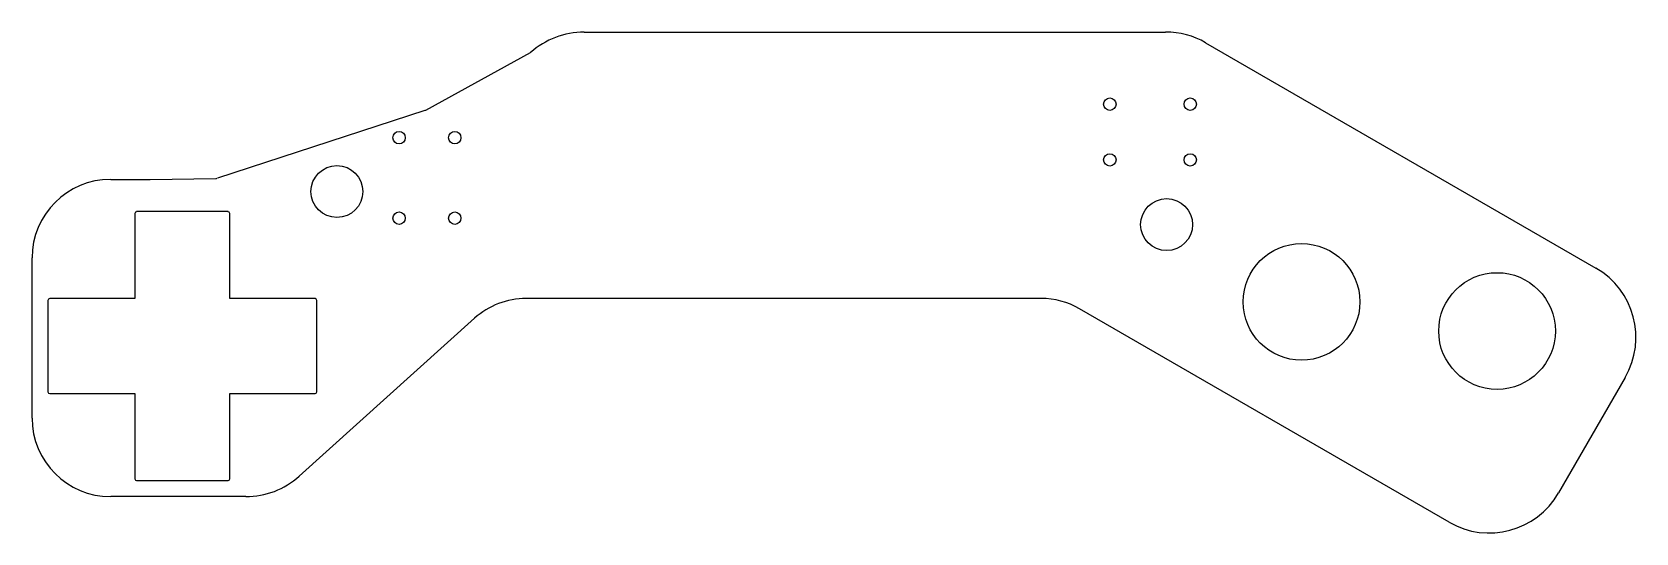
# Model space of a CAD drawing. Header units: inches. Extents: x -2.49 to 2.61, y -0.75 to 0.84.
import ezdxf

# ---------------------------------------------------------------- set-up
doc = ezdxf.new("R2010")
doc.units = ezdxf.units.IN
doc.header["$MEASUREMENT"] = 0

msp = doc.modelspace()

# ---------------------------------------------------------------- linework, layer by layer
at = {"color": 7, "linetype": 'Continuous', "lineweight": 25}
for p, q in [((-0.7388, 0.8426), (1.1103, 0.8426)), ((-1.2428, 0.5944), (-0.9091, 0.7772)), ((1.2376, 0.8085), (2.4786, 0.092)), ((-1.2455, 0.5933), (-1.9053, 0.3776)), ((-2.2445, 0.3742), (-2.1192, 0.3742)), ((-2.1192, 0.3742), (-1.91, 0.3768)), ((-2.1676, 0.2658), (-2.1676, -0.005)), ((-1.8712, 0.2715), (-2.1619, 0.2715)), ((-1.8656, -0.005), (-1.8656, 0.2658)), ((-2.4945, -0.3848), (-2.4945, 0.1242)), ((-2.4441, -0.0107), (-2.4441, -0.3014)), ((-2.1676, -0.005), (-2.4384, -0.005)), ((-1.5947, -0.005), (-1.8656, -0.005)), ((-1.5891, -0.3014), (-1.5891, -0.0107)), ((0.7139, -0.0045), (-0.9232, -0.0045)), ((2.0121, -0.716), (0.8366, -0.0374)), ((-1.0875, -0.0675), (-1.6448, -0.5694)), ((2.5718, -0.2556), (2.3597, -0.6229)), ((-2.4384, -0.307), (-2.1676, -0.307)), ((-2.1676, -0.307), (-2.1676, -0.5779)), ((-1.8656, -0.307), (-1.5947, -0.307)), ((-1.8656, -0.5779), (-1.8656, -0.307)), ((-2.1619, -0.5835), (-1.8712, -0.5835)), ((-1.8151, -0.6348), (-2.2445, -0.6348))]:
    msp.add_line(p, q, dxfattribs=at)
for centre, radius in [((0.9328, 0.6134), 0.0197), ((1.1887, 0.6134), 0.0197), ((-1.3274, 0.5068), 0.0197), ((-1.1503, 0.5068), 0.0197), ((-1.5251, 0.3354), 0.0825), ((0.9328, 0.4362), 0.0197), ((1.1887, 0.4362), 0.0197), ((1.1134, 0.2304), 0.0825), ((-1.3274, 0.2509), 0.0197), ((-1.1503, 0.2509), 0.0197), ((1.5426, -0.0155), 0.1855), ((2.1642, -0.1081), 0.1855)]:
    msp.add_circle(centre, radius, dxfattribs=at)
for centre, radius, start, end in [((-0.7388, 0.5881), 0.2545, 90, 132), ((1.1103, 0.5881), 0.2545, 60, 90), ((-1.2503, 0.6081), 0.0156, 288.1005, 298.714), ((-2.2445, 0.1242), 0.25, 90, 180), ((-1.9102, 0.3924), 0.0156, 270.7173, 288.1005), ((-2.1619, 0.2658), 0.00563, 90, 180), ((-1.8712, 0.2658), 0.00563, 0, 90), ((2.3514, -0.1284), 0.2545, 330, 60), ((-2.4384, -0.0107), 0.00562, 90, 180), ((-1.5947, -0.0107), 0.00563, 0, 90), ((-0.9232, -0.25), 0.2455, 90, 132), ((0.7139, -0.25), 0.2455, 60, 90), ((-2.4384, -0.3014), 0.00562, 180, 270), ((-1.5947, -0.3014), 0.00563, 270, 0), ((-2.2445, -0.3848), 0.25, 180, 270), ((-2.1619, -0.5779), 0.00563, 180, 270), ((-1.8712, -0.5779), 0.00562, 270, 0), ((-1.8151, -0.3803), 0.2545, 270, 312), ((2.1393, -0.4957), 0.2545, 240, 330)]:
    msp.add_arc(centre, radius, start, end, dxfattribs=at)

doc.saveas('drawing.dxf')
